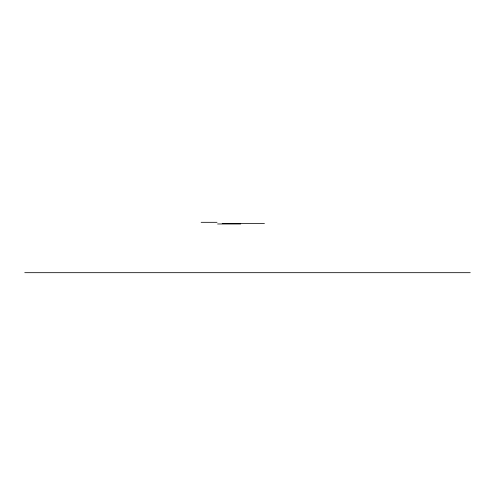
<?xml version="1.0" encoding="UTF-8"?>
<svg xmlns="http://www.w3.org/2000/svg" width="495" height="495" viewBox="0 0 495 495"><rect width="100%" height="100%" fill="white"/><g stroke="black" fill="none" stroke-linecap="round" stroke-linejoin="round"><path stroke-width="0.74" d="M201.137 222.317L217.027 222.317M222.212 223.585L264.441 223.585M217.571 223.969L240.737 223.969M24.75 272.683L470.25 272.683"/></g></svg>
